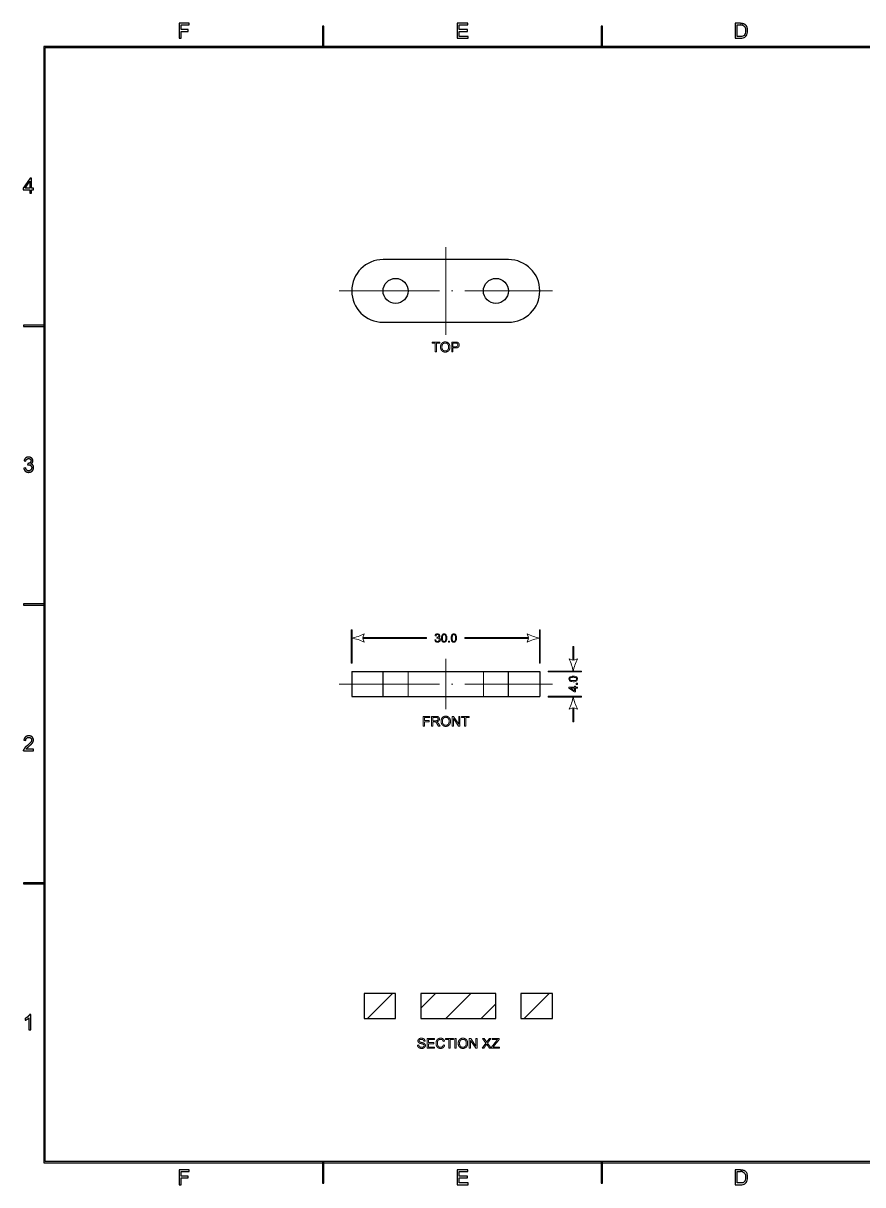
# Model space of a CAD drawing. Header units: millimetres. Extents: x -205 to 205, y -139 to 139.
# Drawn here: x -205.1 to -4.2, y -138.7 to 139 of the extents above; entities that cross this region are included whole.
import ezdxf

# ---------------------------------------------------------------- set-up
doc = ezdxf.new("R2010")
doc.units = ezdxf.units.MM
doc.linetypes.add('ACAD_ISO04W100', pattern=[30, 24, -3, 0, -3])
doc.linetypes.add('HIDDEN', pattern=[9.525, 6.35, -3.175])
for name, color, linetype, lineweight in [('center', 7, 'ACAD_ISO04W100', 13), ('dimensions', 7, 'Continuous', 18), ('hatch', 7, 'Continuous', 13), ('hidden', 7, 'HIDDEN', 18), ('visible', 7, 'Continuous', 30)]:
    doc.layers.add(name, color=color, linetype=linetype, lineweight=lineweight)

msp = doc.modelspace()

# ---------------------------------------------------------------- linework, layer by layer
at = {"layer": 'center'}
for p, q in [((-104, 64.5), (-104, 85.5)), ((-129.5, 75), (-78.5, 75)), ((-104, -25), (-104, -13)), ((-129.5, -19), (-78.5, -19))]:
    msp.add_line(p, q, dxfattribs=at)
at = {"layer": 'dimensions'}
for p, q in [((-107.28, 62.77), (-107.28, 62.49)), ((-105.41, 62.77), (-107.28, 62.77)), ((-107.28, 62.49), (-106.51, 62.49)), ((-106.51, 62.49), (-106.51, 60.41)), ((-106.19, 62.49), (-105.41, 62.49)), ((-106.19, 60.41), (-106.19, 62.49)), ((-105.41, 62.49), (-105.41, 62.77)), ((-102.58, 62.77), (-102.58, 60.41)), ((-101.69, 62.77), (-102.58, 62.77)), ((-102.27, 61.65), (-102.27, 62.49)), ((-102.27, 62.49), (-101.67, 62.49)), ((-101.66, 61.65), (-102.27, 61.65)), ((-102.27, 61.37), (-101.67, 61.37)), ((-102.27, 60.41), (-102.27, 61.37)), ((-106.51, 60.41), (-106.19, 60.41)), ((-102.58, 60.41), (-102.27, 60.41)), ((-126.61, -6), (-126.61, -14)), ((-126.39, -6), (-126.61, -6)), ((-126.39, -14), (-126.39, -6)), ((-123.83, -7.89), (-123.5, -7)), ((-108.6, -7.89), (-123.83, -7.89)), ((-123.5, -9), (-123.83, -8.11)), ((-123.83, -8.11), (-108.6, -8.11)), ((-108.6, -8.11), (-108.6, -7.89)), ((-106.57, -7.5), (-106.33, -7.54)), ((-106.09, -7.82), (-106.11, -8.04)), ((-84.17, -7.89), (-99.4, -7.89)), ((-99.4, -7.89), (-99.4, -8.11)), ((-99.4, -8.11), (-84.17, -8.11)), ((-84.5, -7), (-84.17, -7.89)), ((-84.17, -8.11), (-84.5, -9)), ((-81.61, -6), (-81.61, -14)), ((-81.39, -6), (-81.61, -6)), ((-81.39, -14), (-81.39, -6)), ((-106.35, -8.43), (-106.6, -8.46)), ((-103.35, -8.71), (-103.35, -8.99)), ((-103.07, -8.71), (-103.35, -8.71)), ((-103.35, -8.99), (-103.07, -8.99)), ((-103.07, -8.99), (-103.07, -8.71)), ((-73.39, -10), (-73.61, -10)), ((-73.61, -10), (-73.61, -13.33)), ((-73.39, -13.33), (-73.39, -10)), ((-73.61, -13.33), (-74.5, -13)), ((-72.5, -13), (-73.39, -13.33)), ((-126.61, -14), (-126.39, -14)), ((-81.61, -14), (-81.39, -14)), ((-71.5, -15.89), (-79.5, -15.89)), ((-79.5, -15.89), (-79.5, -16.11)), ((-79.5, -16.11), (-71.5, -16.11)), ((-71.5, -16.11), (-71.5, -15.89)), ((-72.79, -18.81), (-72.79, -19.09)), ((-72.51, -18.81), (-72.79, -18.81)), ((-72.79, -19.09), (-72.51, -19.09)), ((-72.51, -19.09), (-72.51, -18.81)), ((-71.5, -21.89), (-79.5, -21.89)), ((-79.5, -21.89), (-79.5, -22.11)), ((-79.5, -22.11), (-71.5, -22.11)), ((-74.52, -19.75), (-74.52, -19.95)), ((-73.22, -19.75), (-74.52, -19.75)), ((-74.52, -19.95), (-73.22, -20.86)), ((-74.12, -19.99), (-73.22, -19.99)), ((-73.22, -20.62), (-74.12, -19.99)), ((-73.22, -19.48), (-73.22, -19.75)), ((-72.99, -19.48), (-73.22, -19.48)), ((-73.22, -19.99), (-73.22, -20.62)), ((-73.22, -20.86), (-72.99, -20.86)), ((-72.99, -19.75), (-72.99, -19.48)), ((-72.51, -19.75), (-72.99, -19.75)), ((-72.99, -19.99), (-72.51, -19.99)), ((-72.99, -20.86), (-72.99, -19.99)), ((-72.51, -19.99), (-72.51, -19.75)), ((-71.5, -22.11), (-71.5, -21.89)), ((-74.5, -25), (-73.61, -24.67)), ((-73.61, -24.67), (-73.61, -28)), ((-73.39, -28), (-73.39, -24.67)), ((-73.39, -24.67), (-72.5, -25)), ((-109.41, -26.73), (-109.41, -29.09)), ((-107.82, -26.73), (-109.41, -26.73)), ((-109.1, -27.01), (-107.82, -27.01)), ((-109.1, -27.74), (-109.1, -27.01)), ((-107.99, -27.74), (-109.1, -27.74)), ((-107.99, -28.02), (-107.99, -27.74)), ((-107.82, -27.01), (-107.82, -26.73)), ((-107.41, -26.73), (-107.41, -29.09)), ((-106.36, -26.73), (-107.41, -26.73)), ((-107.09, -27.77), (-107.09, -26.99)), ((-107.09, -26.99), (-106.35, -26.99)), ((-106.42, -27.77), (-107.09, -27.77)), ((-102.47, -26.73), (-102.47, -29.09)), ((-102.14, -26.73), (-102.47, -26.73)), ((-102.17, -27.23), (-100.92, -29.09)), ((-102.17, -29.09), (-102.17, -27.23)), ((-100.9, -28.58), (-102.14, -26.73)), ((-100.9, -26.73), (-100.9, -28.58)), ((-100.6, -26.73), (-100.9, -26.73)), ((-100.6, -29.09), (-100.6, -26.73)), ((-100.26, -26.73), (-100.26, -27.01)), ((-98.38, -26.73), (-100.26, -26.73)), ((-100.26, -27.01), (-99.48, -27.01)), ((-99.48, -27.01), (-99.48, -29.09)), ((-99.17, -27.01), (-98.38, -27.01)), ((-99.17, -29.09), (-99.17, -27.01)), ((-98.38, -27.01), (-98.38, -26.73)), ((-109.41, -29.09), (-109.1, -29.09)), ((-109.1, -28.02), (-107.99, -28.02)), ((-109.1, -29.09), (-109.1, -28.02)), ((-107.41, -29.09), (-107.09, -29.09)), ((-107.09, -28.04), (-106.73, -28.04)), ((-107.09, -29.09), (-107.09, -28.04)), ((-106.03, -28.6), (-105.72, -29.09)), ((-105.33, -29.09), (-105.74, -28.45)), ((-105.72, -29.09), (-105.33, -29.09)), ((-102.47, -29.09), (-102.17, -29.09)), ((-100.92, -29.09), (-100.6, -29.09)), ((-99.48, -29.09), (-99.17, -29.09)), ((-73.61, -28), (-73.39, -28)), ((-110.46, -105.31), (-110.75, -105.33)), ((-109.24, -104.42), (-108.94, -104.39)), ((-108.44, -103.73), (-108.44, -106.09)), ((-106.73, -103.73), (-108.44, -103.73)), ((-108.13, -104.01), (-106.73, -104.01)), ((-108.13, -104.73), (-108.13, -104.01)), ((-106.82, -104.73), (-108.13, -104.73)), ((-108.13, -105.01), (-106.82, -105.01)), ((-108.13, -105.81), (-108.13, -105.01)), ((-106.82, -105.01), (-106.82, -104.73)), ((-106.73, -104.01), (-106.73, -103.73)), ((-104.59, -104.45), (-104.29, -104.38)), ((-104.25, -105.34), (-104.56, -105.26)), ((-104.04, -103.73), (-104.04, -104.01)), ((-102.17, -103.73), (-104.04, -103.73)), ((-104.04, -104.01), (-103.26, -104.01)), ((-103.26, -104.01), (-103.26, -106.09)), ((-102.95, -104.01), (-102.17, -104.01)), ((-102.95, -106.09), (-102.95, -104.01)), ((-102.17, -104.01), (-102.17, -103.73)), ((-101.79, -103.73), (-101.79, -106.09)), ((-101.48, -103.73), (-101.79, -103.73)), ((-101.48, -106.09), (-101.48, -103.73)), ((-98.36, -103.73), (-98.36, -106.09)), ((-98.04, -103.73), (-98.36, -103.73)), ((-98.06, -104.23), (-96.82, -106.09)), ((-98.06, -106.09), (-98.06, -104.23)), ((-96.8, -105.58), (-98.04, -103.73)), ((-96.8, -103.73), (-96.8, -105.58)), ((-96.5, -103.73), (-96.8, -103.73)), ((-96.5, -106.09), (-96.5, -103.73)), ((-94.39, -104.86), (-95.3, -106.09)), ((-95.19, -103.73), (-94.39, -104.86)), ((-94.82, -103.73), (-95.19, -103.73)), ((-94.93, -106.09), (-94.33, -105.27)), ((-94.39, -104.33), (-94.82, -103.73)), ((-94.12, -105.25), (-93.52, -106.09)), ((-94.03, -104.84), (-93.2, -103.73)), ((-93.14, -106.09), (-94.03, -104.84)), ((-93.54, -103.73), (-94.02, -104.35)), ((-93.2, -103.73), (-93.54, -103.73)), ((-91.84, -104.29), (-93.05, -105.8)), ((-92.91, -103.73), (-92.91, -104.01)), ((-91.22, -103.73), (-92.91, -103.73)), ((-92.91, -104.01), (-91.59, -104.01)), ((-92.55, -105.65), (-91.22, -104.01)), ((-91.22, -104.01), (-91.22, -103.73)), ((-108.44, -106.09), (-106.68, -106.09)), ((-106.68, -105.81), (-108.13, -105.81)), ((-106.68, -106.09), (-106.68, -105.81)), ((-103.26, -106.09), (-102.95, -106.09)), ((-101.79, -106.09), (-101.48, -106.09)), ((-98.36, -106.09), (-98.06, -106.09)), ((-96.82, -106.09), (-96.5, -106.09)), ((-95.3, -106.09), (-94.93, -106.09)), ((-93.52, -106.09), (-93.14, -106.09)), ((-93.05, -105.8), (-93.05, -106.09)), ((-93.05, -106.09), (-91.18, -106.09)), ((-92.69, -105.81), (-92.55, -105.65)), ((-91.18, -105.81), (-92.69, -105.81)), ((-91.18, -106.09), (-91.18, -105.81))]:
    msp.add_line(p, q, dxfattribs=at)
for centre, start, end in [((-128.17, 2), -80.5377, -62.5924), ((-128.17, -18), 62.5924, 80.5377), ((-79.83, 2), -117.4076, -99.4623), ((-79.83, -18), 99.4623, 117.4076), ((-83.5, -17.67), 9.4623, 27.4076), ((-63.5, -17.67), 152.5924, 170.5377), ((-83.5, -20.33), -27.4076, -9.4623), ((-63.5, -20.33), -170.5377, -152.5924)]:
    msp.add_arc(centre, 10.14, start, end, dxfattribs=at)
for points in [[(-105.25, 61.56), (-105.25, 62.15), (-104.93, 62.48)], [(-105.11, 60.97), (-105.25, 61.25), (-105.25, 61.56)], [(-104.93, 62.48), (-104.61, 62.81), (-104.12, 62.81)], [(-104.68, 62.32), (-104.92, 62.09), (-104.92, 61.56)], [(-104.92, 61.56), (-104.92, 61.13), (-104.69, 60.88)], [(-104.11, 62.54), (-104.45, 62.54), (-104.68, 62.32)], [(-104.12, 62.81), (-103.79, 62.81), (-103.53, 62.66)], [(-103.69, 62.43), (-103.88, 62.54), (-104.11, 62.54)], [(-103.41, 62.09), (-103.5, 62.31), (-103.69, 62.43)], [(-103.54, 60.89), (-103.31, 61.13), (-103.31, 61.59)], [(-103.53, 62.66), (-103.26, 62.5), (-103.13, 62.22)], [(-103.31, 61.59), (-103.31, 61.88), (-103.41, 62.09)], [(-103.13, 62.22), (-102.99, 61.94), (-102.99, 61.59)], [(-102.99, 61.59), (-102.99, 61.23), (-103.13, 60.94)], [(-101.69, 62.77), (-101.46, 62.77), (-101.33, 62.75)], [(-101.38, 62.47), (-101.45, 62.49), (-101.67, 62.49)], [(-100.97, 61.58), (-101.16, 61.37), (-101.67, 61.37)], [(-101.66, 61.65), (-101.36, 61.65), (-101.23, 61.76)], [(-101.18, 62.33), (-101.25, 62.44), (-101.38, 62.47)], [(-101.33, 62.75), (-101.16, 62.72), (-101.04, 62.64)], [(-101.23, 61.76), (-101.1, 61.87), (-101.1, 62.08)], [(-101.1, 62.08), (-101.1, 62.23), (-101.18, 62.33)], [(-101.04, 62.64), (-100.92, 62.56), (-100.85, 62.41)], [(-100.78, 62.09), (-100.78, 61.79), (-100.97, 61.58)], [(-100.85, 62.41), (-100.78, 62.26), (-100.78, 62.09)], [(-104.71, 60.53), (-104.98, 60.69), (-105.11, 60.97)], [(-104.12, 60.37), (-104.45, 60.37), (-104.71, 60.53)], [(-104.69, 60.88), (-104.46, 60.64), (-104.12, 60.64)], [(-104.12, 60.64), (-103.77, 60.64), (-103.54, 60.89)], [(-103.54, 60.52), (-103.81, 60.37), (-104.12, 60.37)], [(-103.13, 60.94), (-103.28, 60.66), (-103.54, 60.52)], [(-106.42, -27.77), (-106.21, -27.77), (-106.09, -27.73)], [(-106.36, -26.73), (-106.04, -26.73), (-105.88, -26.79)], [(-105.96, -27.1), (-106.08, -26.99), (-106.35, -26.99)], [(-106.09, -27.73), (-105.97, -27.68), (-105.9, -27.58)], [(-105.84, -27.37), (-105.84, -27.2), (-105.96, -27.1)], [(-105.9, -27.58), (-105.84, -27.49), (-105.84, -27.37)], [(-105.88, -26.79), (-105.72, -26.86), (-105.62, -27.02)], [(-105.52, -27.37), (-105.52, -27.62), (-105.68, -27.8)], [(-105.62, -27.02), (-105.52, -27.18), (-105.52, -27.37)], [(-105.12, -27.94), (-105.12, -27.35), (-104.81, -27.02)], [(-104.81, -27.02), (-104.49, -26.69), (-103.99, -26.69)], [(-104.56, -27.18), (-104.8, -27.41), (-104.8, -27.94)], [(-103.99, -26.96), (-104.32, -26.96), (-104.56, -27.18)], [(-103.99, -26.69), (-103.67, -26.69), (-103.4, -26.84)], [(-103.57, -27.07), (-103.76, -26.96), (-103.99, -26.96)], [(-103.28, -27.41), (-103.38, -27.19), (-103.57, -27.07)], [(-103.4, -26.84), (-103.14, -27), (-103, -27.28)], [(-103.19, -27.91), (-103.19, -27.62), (-103.28, -27.41)], [(-103, -27.28), (-102.86, -27.56), (-102.86, -27.91)], [(-106.56, -28.05), (-106.61, -28.04), (-106.73, -28.04)], [(-106.42, -28.12), (-106.49, -28.07), (-106.56, -28.05)], [(-106.26, -28.27), (-106.35, -28.16), (-106.42, -28.12)], [(-106.03, -28.6), (-106.17, -28.39), (-106.26, -28.27)], [(-105.68, -27.8), (-105.84, -27.97), (-106.18, -28.02)], [(-106.18, -28.02), (-106.06, -28.07), (-106, -28.13)], [(-106, -28.13), (-105.86, -28.26), (-105.74, -28.45)], [(-104.99, -28.53), (-105.12, -28.25), (-105.12, -27.94)], [(-104.59, -28.97), (-104.85, -28.81), (-104.99, -28.53)], [(-104.8, -27.94), (-104.8, -28.37), (-104.57, -28.62)], [(-103.99, -29.13), (-104.33, -29.13), (-104.59, -28.97)], [(-104.57, -28.62), (-104.34, -28.86), (-104, -28.86)], [(-104, -28.86), (-103.64, -28.86), (-103.42, -28.61)], [(-103.42, -28.98), (-103.69, -29.13), (-103.99, -29.13)], [(-103.42, -28.61), (-103.19, -28.37), (-103.19, -27.91)], [(-103.01, -28.56), (-103.15, -28.84), (-103.42, -28.98)], [(-102.86, -27.91), (-102.86, -28.27), (-103.01, -28.56)], [(-110.62, -105.76), (-110.75, -105.57), (-110.75, -105.33)], [(-110.66, -104.34), (-110.66, -104.16), (-110.56, -104)], [(-110.58, -104.63), (-110.66, -104.5), (-110.66, -104.34)], [(-110.33, -104.85), (-110.5, -104.76), (-110.58, -104.63)], [(-110.56, -104), (-110.46, -103.85), (-110.26, -103.77)], [(-110.46, -105.31), (-110.44, -105.48), (-110.36, -105.6)], [(-110.23, -104.07), (-110.36, -104.17), (-110.36, -104.32)], [(-110.36, -104.32), (-110.36, -104.44), (-110.27, -104.53)], [(-109.87, -105), (-110.2, -104.92), (-110.33, -104.85)], [(-110.27, -104.53), (-110.18, -104.61), (-109.8, -104.7)], [(-110.26, -103.77), (-110.07, -103.69), (-109.83, -103.69)], [(-109.82, -103.96), (-110.1, -103.96), (-110.23, -104.07)], [(-109.45, -105.12), (-109.55, -105.08), (-109.87, -105)], [(-109.83, -103.69), (-109.57, -103.69), (-109.37, -103.77)], [(-109.41, -104.08), (-109.55, -103.96), (-109.82, -103.96)], [(-109.8, -104.7), (-109.42, -104.78), (-109.27, -104.85)], [(-109.24, -105.25), (-109.3, -105.17), (-109.45, -105.12)], [(-109.24, -104.42), (-109.27, -104.19), (-109.41, -104.08)], [(-109.37, -103.77), (-109.17, -103.86), (-109.06, -104.02)], [(-109.27, -104.85), (-109.07, -104.94), (-108.97, -105.09)], [(-109.17, -105.45), (-109.17, -105.34), (-109.24, -105.25)], [(-109.24, -105.65), (-109.17, -105.56), (-109.17, -105.45)], [(-109.06, -104.02), (-108.95, -104.19), (-108.94, -104.39)], [(-108.87, -105.42), (-108.87, -105.61), (-108.98, -105.78)], [(-108.97, -105.09), (-108.87, -105.23), (-108.87, -105.42)], [(-106.33, -104.89), (-106.33, -104.52), (-106.19, -104.25)], [(-106.21, -105.52), (-106.33, -105.23), (-106.33, -104.89)], [(-105.85, -105.97), (-106.08, -105.82), (-106.21, -105.52)], [(-106.19, -104.25), (-106.05, -103.97), (-105.79, -103.83)], [(-105.94, -104.44), (-106.01, -104.66), (-106.01, -104.89)], [(-106.01, -104.89), (-106.01, -105.19), (-105.92, -105.42)], [(-105.68, -104.09), (-105.86, -104.22), (-105.94, -104.44)], [(-105.92, -105.42), (-105.84, -105.64), (-105.65, -105.75)], [(-105.79, -103.83), (-105.53, -103.69), (-105.22, -103.69)], [(-105.23, -103.96), (-105.5, -103.96), (-105.68, -104.09)], [(-104.83, -104.07), (-104.99, -103.96), (-105.23, -103.96)], [(-105.22, -103.69), (-104.86, -103.69), (-104.62, -103.87)], [(-104.59, -104.45), (-104.68, -104.19), (-104.83, -104.07)], [(-104.81, -105.71), (-104.62, -105.56), (-104.56, -105.26)], [(-104.62, -103.87), (-104.38, -104.05), (-104.29, -104.38)], [(-104.25, -105.34), (-104.34, -105.73), (-104.6, -105.93)], [(-101.02, -104.94), (-101.02, -104.35), (-100.71, -104.02)], [(-100.89, -105.53), (-101.02, -105.25), (-101.02, -104.94)], [(-100.49, -105.97), (-100.75, -105.81), (-100.89, -105.53)], [(-100.71, -104.02), (-100.39, -103.69), (-99.89, -103.69)], [(-100.46, -104.18), (-100.7, -104.41), (-100.7, -104.94)], [(-100.7, -104.94), (-100.7, -105.37), (-100.47, -105.62)], [(-99.89, -103.96), (-100.22, -103.96), (-100.46, -104.18)], [(-99.89, -103.69), (-99.57, -103.69), (-99.3, -103.84)], [(-99.47, -104.07), (-99.66, -103.96), (-99.89, -103.96)], [(-99.18, -104.41), (-99.28, -104.19), (-99.47, -104.07)], [(-99.31, -105.61), (-99.09, -105.37), (-99.09, -104.91)], [(-99.3, -103.84), (-99.04, -104), (-98.9, -104.28)], [(-99.09, -104.91), (-99.09, -104.62), (-99.18, -104.41)], [(-98.76, -104.91), (-98.76, -105.27), (-98.91, -105.56)], [(-98.9, -104.28), (-98.76, -104.56), (-98.76, -104.91)], [(-94.39, -104.33), (-94.26, -104.52), (-94.2, -104.62)], [(-94.22, -105.09), (-94.3, -105.22), (-94.33, -105.27)], [(-94.12, -105.25), (-94.17, -105.17), (-94.22, -105.09)], [(-94.2, -104.62), (-94.12, -104.49), (-94.02, -104.35)], [(-91.84, -104.29), (-91.71, -104.13), (-91.59, -104.01)], [(-110.28, -106.04), (-110.5, -105.94), (-110.62, -105.76)], [(-110.36, -105.6), (-110.28, -105.71), (-110.12, -105.78)], [(-109.75, -106.13), (-110.07, -106.13), (-110.28, -106.04)], [(-110.12, -105.78), (-109.96, -105.85), (-109.76, -105.85)], [(-109.76, -105.85), (-109.58, -105.85), (-109.44, -105.8)], [(-109.29, -106.04), (-109.49, -106.13), (-109.75, -106.13)], [(-109.44, -105.8), (-109.31, -105.74), (-109.24, -105.65)], [(-108.98, -105.78), (-109.09, -105.95), (-109.29, -106.04)], [(-105.22, -106.13), (-105.61, -106.13), (-105.85, -105.97)], [(-105.65, -105.75), (-105.47, -105.86), (-105.25, -105.86)], [(-105.25, -105.86), (-104.99, -105.86), (-104.81, -105.71)], [(-104.6, -105.93), (-104.86, -106.13), (-105.22, -106.13)], [(-99.89, -106.13), (-100.23, -106.13), (-100.49, -105.97)], [(-100.47, -105.62), (-100.24, -105.86), (-99.9, -105.86)], [(-99.9, -105.86), (-99.54, -105.86), (-99.31, -105.61)], [(-99.32, -105.98), (-99.59, -106.13), (-99.89, -106.13)], [(-98.91, -105.56), (-99.05, -105.84), (-99.32, -105.98)]]:
    msp.add_open_spline(points, degree=2, dxfattribs=at)
for points, degree, knots in [([(-106.6, -8.46), (-106.58, -8.63), (-106.52, -8.76), (-106.4, -8.87), (-106.28, -8.97), (-106.14, -9.02), (-105.96, -9.02), (-105.77, -9.02), (-105.61, -8.96), (-105.48, -8.84), (-105.35, -8.72), (-105.29, -8.57), (-105.29, -8.4), (-105.28, -8.14), (-105.43, -7.96), (-105.66, -7.9)], 3, [0, 0, 0, 0, 1, 1, 1, 2, 2, 2, 3.108808, 3.108808, 3.108808, 4.217617, 4.217617, 4.217617, 5.857729, 5.857729, 5.857729, 5.857729]), ([(-105.66, -7.9), (-105.48, -7.82), (-105.38, -7.67), (-105.38, -7.5), (-105.38, -7.41), (-105.41, -7.32), (-105.46, -7.24), (-105.51, -7.16), (-105.58, -7.09), (-105.67, -7.05), (-105.76, -7), (-105.86, -6.98), (-105.97, -6.98), (-106.13, -6.98), (-106.26, -7.02), (-106.37, -7.11), (-106.48, -7.2), (-106.54, -7.33), (-106.57, -7.5)], 3, [0, 0, 0, 0, 2, 2, 2, 3.052632, 3.052632, 3.052632, 4.105263, 4.105263, 4.105263, 5.157895, 5.157895, 5.157895, 6.684211, 6.684211, 6.684211, 8.210526, 8.210526, 8.210526, 8.210526]), ([(-106.11, -8.04), (-106.04, -8.02), (-105.99, -8.01), (-105.94, -8.01), (-105.83, -8.01), (-105.73, -8.05), (-105.66, -8.12), (-105.58, -8.2), (-105.55, -8.29), (-105.55, -8.4), (-105.55, -8.52), (-105.59, -8.62), (-105.67, -8.7), (-105.75, -8.78), (-105.84, -8.82), (-105.96, -8.82), (-106.15, -8.82), (-106.3, -8.71), (-106.35, -8.43)], 3, [0, 0, 0, 0, 1, 1, 1, 3.45098, 3.45098, 3.45098, 5.901961, 5.901961, 5.901961, 8.471537, 8.471537, 8.471537, 11.041113, 11.041113, 11.041113, 15.37095, 15.37095, 15.37095, 15.37095]), ([(-106.33, -7.54), (-106.29, -7.3), (-106.16, -7.18), (-105.97, -7.18), (-105.87, -7.18), (-105.79, -7.21), (-105.73, -7.27), (-105.67, -7.33), (-105.64, -7.4), (-105.64, -7.49), (-105.64, -7.61), (-105.68, -7.69), (-105.76, -7.74), (-105.85, -7.8), (-105.94, -7.83), (-106.05, -7.83), (-106.06, -7.83), (-106.07, -7.83), (-106.09, -7.82)], 3, [0, 0, 0, 0, 2, 2, 2, 3.009524, 3.009524, 3.009524, 4.019048, 4.019048, 4.019048, 5.293699, 5.293699, 5.293699, 6.56835, 6.56835, 6.56835, 6.690273, 6.690273, 6.690273, 6.690273]), ([(-104.84, -8.81), (-104.73, -8.95), (-104.58, -9.02), (-104.39, -9.02), (-104.1, -9.02), (-103.91, -8.86), (-103.81, -8.57), (-103.76, -8.42), (-103.74, -8.24), (-103.74, -8), (-103.74, -7.8), (-103.75, -7.64), (-103.78, -7.53), (-103.84, -7.29), (-103.94, -7.13), (-104.11, -7.04), (-104.19, -7), (-104.28, -6.98), (-104.39, -6.98), (-104.54, -6.98), (-104.66, -7.02), (-104.75, -7.09), (-104.85, -7.17), (-104.92, -7.28), (-104.97, -7.43), (-105.02, -7.57), (-105.04, -7.76), (-105.04, -8), (-105.04, -8.38), (-104.98, -8.65), (-104.84, -8.81)], 3, [0, 0, 0, 0, 1, 1, 1, 2.518868, 2.518868, 2.518868, 3.278302, 3.278302, 3.278302, 3.919994, 3.919994, 3.919994, 5.203379, 5.203379, 5.203379, 5.845071, 5.845071, 5.845071, 6.715162, 6.715162, 6.715162, 7.585253, 7.585253, 7.585253, 8.455345, 8.455345, 8.455345, 9.837451, 9.837451, 9.837451, 9.837451]), ([(-104.66, -7.32), (-104.56, -7.18), (-104.39, -7.18), (-104.22, -7.18), (-104.1, -7.34), (-103.99, -7.51), (-103.99, -8), (-103.99, -8.49), (-104.1, -8.66), (-104.22, -8.82), (-104.39, -8.82), (-104.56, -8.82), (-104.67, -8.66), (-104.79, -8.49), (-104.79, -8), (-104.79, -7.51), (-104.66, -7.32)], 2, [0, 0, 0, 1, 1, 2.016129, 2.016129, 3.032258, 3.032258, 4.042773, 4.042773, 5.053288, 5.053288, 6.063803, 6.063803, 7.074318, 7.074318, 8.084833, 8.084833, 8.084833]), ([(-102.51, -8.81), (-102.4, -8.95), (-102.25, -9.02), (-102.05, -9.02), (-101.76, -9.02), (-101.57, -8.86), (-101.47, -8.57), (-101.43, -8.42), (-101.4, -8.24), (-101.4, -8), (-101.4, -7.8), (-101.42, -7.64), (-101.45, -7.53), (-101.51, -7.29), (-101.61, -7.13), (-101.77, -7.04), (-101.85, -7), (-101.95, -6.98), (-102.05, -6.98), (-102.2, -6.98), (-102.32, -7.02), (-102.42, -7.09), (-102.51, -7.17), (-102.59, -7.28), (-102.63, -7.43), (-102.68, -7.57), (-102.71, -7.76), (-102.71, -8), (-102.71, -8.38), (-102.64, -8.65), (-102.51, -8.81)], 3, [0, 0, 0, 0, 1, 1, 1, 2.518868, 2.518868, 2.518868, 3.278302, 3.278302, 3.278302, 3.919994, 3.919994, 3.919994, 5.203379, 5.203379, 5.203379, 5.845071, 5.845071, 5.845071, 6.715162, 6.715162, 6.715162, 7.585253, 7.585253, 7.585253, 8.455345, 8.455345, 8.455345, 9.837451, 9.837451, 9.837451, 9.837451]), ([(-102.33, -7.32), (-102.23, -7.18), (-102.06, -7.18), (-101.88, -7.18), (-101.77, -7.34), (-101.65, -7.51), (-101.65, -8), (-101.65, -8.49), (-101.77, -8.66), (-101.88, -8.82), (-102.05, -8.82), (-102.22, -8.82), (-102.34, -8.66), (-102.46, -8.49), (-102.46, -8), (-102.46, -7.51), (-102.33, -7.32)], 2, [0, 0, 0, 1, 1, 2.016129, 2.016129, 3.032258, 3.032258, 4.042773, 4.042773, 5.053288, 5.053288, 6.063803, 6.063803, 7.074318, 7.074318, 8.084833, 8.084833, 8.084833]), ([(-72.68, -18.25), (-72.55, -18.14), (-72.48, -17.99), (-72.48, -17.79), (-72.47, -17.5), (-72.64, -17.31), (-72.93, -17.21), (-73.07, -17.16), (-73.26, -17.14), (-73.5, -17.14), (-73.7, -17.14), (-73.86, -17.15), (-73.97, -17.18), (-74.21, -17.24), (-74.37, -17.35), (-74.46, -17.51), (-74.5, -17.59), (-74.52, -17.68), (-74.52, -17.79), (-74.52, -17.94), (-74.48, -18.06), (-74.41, -18.16), (-74.33, -18.25), (-74.22, -18.32), (-74.07, -18.37), (-73.93, -18.42), (-73.74, -18.45), (-73.5, -18.45), (-73.12, -18.45), (-72.85, -18.38), (-72.68, -18.25)], 3, [0, 0, 0, 0, 1, 1, 1, 2.518868, 2.518868, 2.518868, 3.278302, 3.278302, 3.278302, 3.919994, 3.919994, 3.919994, 5.203379, 5.203379, 5.203379, 5.845071, 5.845071, 5.845071, 6.715162, 6.715162, 6.715162, 7.585253, 7.585253, 7.585253, 8.455345, 8.455345, 8.455345, 9.837451, 9.837451, 9.837451, 9.837451]), ([(-74.18, -18.07), (-74.32, -17.96), (-74.32, -17.79), (-74.32, -17.62), (-74.16, -17.51), (-73.99, -17.39), (-73.5, -17.39), (-73.01, -17.39), (-72.84, -17.51), (-72.68, -17.62), (-72.68, -17.79), (-72.68, -17.96), (-72.84, -18.08), (-73.01, -18.19), (-73.5, -18.19), (-73.99, -18.19), (-74.18, -18.07)], 2, [0, 0, 0, 1, 1, 2.016129, 2.016129, 3.032258, 3.032258, 4.042773, 4.042773, 5.053288, 5.053288, 6.063803, 6.063803, 7.074318, 7.074318, 8.084833, 8.084833, 8.084833])]:
    msp.add_open_spline(points, degree=degree, knots=knots, dxfattribs=at)
at = {"layer": 'hatch'}
for p, q in [((-122.75, -99), (-116.75, -93)), ((-110, -96.51), (-106.49, -93)), ((-104, -99), (-98, -93)), ((-85.25, -99), (-79.25, -93)), ((-95.51, -99), (-92, -95.49))]:
    msp.add_line(p, q, dxfattribs=at)
at = {"layer": 'hidden'}
for p, q in [((-89, -16), (-119, -16)), ((-119, -16), (-119, -22)), ((-113, -22), (-113, -16)), ((-95, -16), (-95, -22)), ((-89, -22), (-89, -16)), ((-89, -22), (-119, -22))]:
    msp.add_line(p, q, dxfattribs=at)
for points in [[(-119, -16), (-119.84, -16), (-120.67, -16), (-121.48, -16), (-122.25, -16), (-122.99, -16), (-123.68, -16), (-124.3, -16), (-124.86, -16), (-125.35, -16), (-125.76, -16), (-126.08, -16), (-126.31, -16), (-126.45, -16), (-126.5, -16)], [(-113, -16), (-113.08, -16), (-113.3, -16), (-113.65, -16), (-114.13, -16), (-114.7, -16), (-115.33, -16), (-116, -16), (-116.67, -16), (-117.3, -16), (-117.87, -16), (-118.35, -16), (-118.7, -16), (-118.92, -16), (-119, -16)], [(-119, -16), (-118.92, -16), (-118.7, -16), (-118.35, -16), (-117.87, -16), (-117.3, -16), (-116.67, -16), (-116, -16), (-115.33, -16), (-114.7, -16), (-114.13, -16), (-113.65, -16), (-113.3, -16), (-113.08, -16), (-113, -16)], [(-89, -16), (-89.08, -16), (-89.3, -16), (-89.65, -16), (-90.13, -16), (-90.7, -16), (-91.33, -16), (-92, -16), (-92.67, -16), (-93.3, -16), (-93.87, -16), (-94.35, -16), (-94.7, -16), (-94.92, -16), (-95, -16)], [(-95, -16), (-94.92, -16), (-94.7, -16), (-94.35, -16), (-93.87, -16), (-93.3, -16), (-92.67, -16), (-92, -16), (-91.33, -16), (-90.7, -16), (-90.13, -16), (-89.65, -16), (-89.3, -16), (-89.08, -16), (-89, -16)], [(-81.5, -16), (-81.55, -16), (-81.69, -16), (-81.92, -16), (-82.24, -16), (-82.65, -16), (-83.14, -16), (-83.7, -16), (-84.32, -16), (-85.01, -16), (-85.75, -16), (-86.52, -16), (-87.33, -16), (-88.16, -16), (-89, -16)], [(-119, -22), (-119.84, -22), (-120.67, -22), (-121.48, -22), (-122.25, -22), (-122.99, -22), (-123.68, -22), (-124.3, -22), (-124.86, -22), (-125.35, -22), (-125.76, -22), (-126.08, -22), (-126.31, -22), (-126.45, -22), (-126.5, -22)], [(-113, -22), (-113.08, -22), (-113.3, -22), (-113.65, -22), (-114.13, -22), (-114.7, -22), (-115.33, -22), (-116, -22), (-116.67, -22), (-117.3, -22), (-117.87, -22), (-118.35, -22), (-118.7, -22), (-118.92, -22), (-119, -22)], [(-119, -22), (-118.92, -22), (-118.7, -22), (-118.35, -22), (-117.87, -22), (-117.3, -22), (-116.67, -22), (-116, -22), (-115.33, -22), (-114.7, -22), (-114.13, -22), (-113.65, -22), (-113.3, -22), (-113.08, -22), (-113, -22)], [(-89, -22), (-89.08, -22), (-89.3, -22), (-89.65, -22), (-90.13, -22), (-90.7, -22), (-91.33, -22), (-92, -22), (-92.67, -22), (-93.3, -22), (-93.87, -22), (-94.35, -22), (-94.7, -22), (-94.92, -22), (-95, -22)], [(-95, -22), (-94.92, -22), (-94.7, -22), (-94.35, -22), (-93.87, -22), (-93.3, -22), (-92.67, -22), (-92, -22), (-91.33, -22), (-90.7, -22), (-90.13, -22), (-89.65, -22), (-89.3, -22), (-89.08, -22), (-89, -22)], [(-81.5, -22), (-81.55, -22), (-81.69, -22), (-81.92, -22), (-82.24, -22), (-82.65, -22), (-83.14, -22), (-83.7, -22), (-84.32, -22), (-85.01, -22), (-85.75, -22), (-86.52, -22), (-87.33, -22), (-88.16, -22), (-89, -22)]]:
    msp.add_open_spline(points, degree=1, dxfattribs=at)
at = {"layer": 'visible'}
for p, q in [((-167.78, 139.01), (-167.78, 135.43)), ((-165.37, 139.01), (-167.78, 139.01)), ((-165.37, 138.59), (-165.37, 139.01)), ((-101.27, 139.01), (-101.27, 135.43)), ((-98.68, 139.01), (-101.27, 139.01)), ((-98.68, 138.59), (-98.68, 139.01)), ((-34.75, 139.01), (-34.75, 135.43)), ((-33.52, 139.01), (-34.75, 139.01)), ((-167.31, 138.59), (-165.37, 138.59)), ((-167.31, 137.48), (-167.31, 138.59)), ((-165.63, 137.48), (-167.31, 137.48)), ((-167.31, 137.06), (-165.63, 137.06)), ((-167.31, 135.43), (-167.31, 137.06)), ((-165.63, 137.06), (-165.63, 137.48)), ((-133.47, 138.33), (-133.47, 133.33)), ((-133.19, 138.33), (-133.47, 138.33)), ((-133.19, 133.33), (-133.19, 138.33)), ((-100.8, 138.59), (-98.68, 138.59)), ((-100.8, 137.49), (-100.8, 138.59)), ((-98.82, 137.49), (-100.8, 137.49)), ((-100.8, 137.07), (-98.82, 137.07)), ((-100.8, 135.85), (-100.8, 137.07)), ((-98.82, 137.07), (-98.82, 137.49)), ((-66.81, 138.33), (-66.81, 133.33)), ((-66.53, 138.33), (-66.81, 138.33)), ((-66.53, 133.33), (-66.53, 138.33)), ((-34.28, 135.85), (-34.28, 138.59)), ((-34.28, 138.59), (-33.53, 138.59)), ((200.14, 133.47), (-200.14, 133.47)), ((-200.14, 133.47), (-200.14, -133.47)), ((-167.78, 135.43), (-167.31, 135.43)), ((-133.47, 133.33), (-133.19, 133.33)), ((-101.27, 135.43), (-98.6, 135.43)), ((-98.6, 135.85), (-100.8, 135.85)), ((-98.6, 135.43), (-98.6, 135.85)), ((-66.81, 133.33), (-66.53, 133.33)), ((-34.75, 135.43), (-33.46, 135.43)), ((-33.52, 135.85), (-34.28, 135.85)), ((-199.86, 133.19), (199.86, 133.19)), ((-199.86, -133.19), (-199.86, 133.19)), ((-203.44, 101.93), (-205.08, 99.61)), ((-204.64, 99.61), (-203.52, 101.22)), ((-203.52, 101.22), (-203.52, 99.61)), ((-203.08, 101.93), (-203.44, 101.93)), ((-203.08, 99.61), (-203.08, 101.93)), ((-205.08, 99.61), (-205.08, 99.21)), ((-205.08, 99.21), (-203.52, 99.21)), ((-203.52, 99.61), (-204.64, 99.61)), ((-203.52, 99.21), (-203.52, 98.35)), ((-203.52, 98.35), (-203.08, 98.35)), ((-202.6, 99.61), (-203.08, 99.61)), ((-203.08, 99.21), (-202.6, 99.21)), ((-203.08, 98.35), (-203.08, 99.21)), ((-202.6, 99.21), (-202.6, 99.61)), ((-89, 82.5), (-119, 82.5)), ((-200, 66.81), (-205, 66.81)), ((-205, 66.81), (-205, 66.53)), ((-200, 66.53), (-200, 66.81)), ((-119, 67.5), (-89, 67.5)), ((-205, 66.53), (-200, 66.53)), ((-204.89, 34.35), (-204.45, 34.27)), ((-204.01, 33.76), (-204.06, 33.38)), ((-204.49, 32.69), (-204.93, 32.63)), ((-200, 0.14), (-205, 0.14)), ((-205, 0.14), (-205, -0.14)), ((-200, -0.14), (-200, 0.14)), ((-205, -0.14), (-200, -0.14)), ((-126.5, -16), (-126.5, -22)), ((-119, -16), (-89, -16)), ((-119, -22), (-119, -16)), ((-89, -22), (-89, -16)), ((-81.5, -16), (-81.5, -22)), ((-119, -22), (-89, -22)), ((-204.91, -32.43), (-204.45, -32.47)), ((-204.99, -34.98), (-202.62, -34.98)), ((-202.62, -34.56), (-204.38, -34.56)), ((-202.62, -34.98), (-202.62, -34.56)), ((-200, -66.53), (-205, -66.53)), ((-205, -66.53), (-205, -66.81)), ((-200, -66.81), (-200, -66.53)), ((-205, -66.81), (-200, -66.81)), ((-116, -93), (-123.5, -93)), ((-123.5, -93), (-123.5, -99)), ((-116, -99), (-116, -93)), ((-110, -93), (-110, -99)), ((-92, -93), (-110, -93)), ((-92, -99), (-92, -93)), ((-86, -93), (-86, -99)), ((-78.5, -93), (-86, -93)), ((-78.5, -99), (-78.5, -93)), ((-204.6, -98.96), (-204.6, -99.38)), ((-203.72, -98.85), (-203.72, -101.65)), ((-203.28, -98.06), (-203.56, -98.06)), ((-203.28, -101.65), (-203.28, -98.06)), ((-123.5, -99), (-116, -99)), ((-110, -99), (-92, -99)), ((-86, -99), (-78.5, -99)), ((-203.72, -101.65), (-203.28, -101.65)), ((199.86, -133.19), (-199.86, -133.19)), ((-200.14, -133.47), (200.14, -133.47)), ((-167.78, -135.16), (-167.78, -138.73)), ((-165.37, -135.16), (-167.78, -135.16)), ((-167.31, -135.58), (-165.37, -135.58)), ((-167.31, -136.69), (-167.31, -135.58)), ((-165.37, -135.58), (-165.37, -135.16)), ((-133.19, -133.33), (-133.47, -133.33)), ((-133.47, -133.33), (-133.47, -138.33)), ((-133.19, -138.33), (-133.19, -133.33)), ((-101.27, -135.16), (-101.27, -138.73)), ((-98.68, -135.16), (-101.27, -135.16)), ((-100.8, -135.58), (-98.68, -135.58)), ((-100.8, -136.67), (-100.8, -135.58)), ((-98.68, -135.58), (-98.68, -135.16)), ((-66.53, -133.33), (-66.81, -133.33)), ((-66.81, -133.33), (-66.81, -138.33)), ((-66.53, -138.33), (-66.53, -133.33)), ((-34.75, -135.16), (-34.75, -138.73)), ((-33.52, -135.16), (-34.75, -135.16)), ((-34.28, -138.31), (-34.28, -135.58)), ((-34.28, -135.58), (-33.53, -135.58)), ((-167.78, -138.73), (-167.31, -138.73)), ((-165.63, -136.69), (-167.31, -136.69)), ((-167.31, -137.11), (-165.63, -137.11)), ((-167.31, -138.73), (-167.31, -137.11)), ((-165.63, -137.11), (-165.63, -136.69)), ((-133.47, -138.33), (-133.19, -138.33)), ((-101.27, -138.73), (-98.6, -138.73)), ((-98.82, -136.67), (-100.8, -136.67)), ((-100.8, -137.09), (-98.82, -137.09)), ((-100.8, -138.31), (-100.8, -137.09)), ((-98.6, -138.31), (-100.8, -138.31)), ((-98.82, -137.09), (-98.82, -136.67)), ((-98.6, -138.73), (-98.6, -138.31)), ((-66.81, -138.33), (-66.53, -138.33)), ((-34.75, -138.73), (-33.46, -138.73)), ((-33.52, -138.31), (-34.28, -138.31))]:
    msp.add_line(p, q, dxfattribs=at)
for centre in [(-116, 75), (-92, 75)]:
    msp.add_circle(centre, 3, dxfattribs=at)
for centre, start, end in [((-119, 75), 90, 270), ((-89, 75), -90, 90)]:
    msp.add_arc(centre, 7.5, start, end, dxfattribs=at)
for points, degree in [([(-33.52, 139.01), (-33.1, 139.01), (-32.88, 138.96)], 2), ([(-32.88, 138.96), (-32.58, 138.89), (-32.36, 138.7)], 2), ([(-32.91, 138.52), (-33.11, 138.59), (-33.53, 138.59)], 2), ([(-126.5, -16), (-126.45, -16), (-126.31, -16), (-126.08, -16), (-125.76, -16), (-125.35, -16), (-124.86, -16), (-124.3, -16), (-123.68, -16), (-122.99, -16), (-122.25, -16), (-121.48, -16), (-120.67, -16), (-119.84, -16), (-119, -16)], 1), ([(-89, -16), (-88.16, -16), (-87.33, -16), (-86.52, -16), (-85.75, -16), (-85.01, -16), (-84.32, -16), (-83.7, -16), (-83.14, -16), (-82.65, -16), (-82.24, -16), (-81.92, -16), (-81.69, -16), (-81.55, -16), (-81.5, -16)], 1), ([(-126.5, -22), (-126.45, -22), (-126.31, -22), (-126.08, -22), (-125.76, -22), (-125.35, -22), (-124.86, -22), (-124.3, -22), (-123.68, -22), (-122.99, -22), (-122.25, -22), (-121.48, -22), (-120.67, -22), (-119.84, -22), (-119, -22)], 1), ([(-89, -22), (-88.16, -22), (-87.33, -22), (-86.52, -22), (-85.75, -22), (-85.01, -22), (-84.32, -22), (-83.7, -22), (-83.14, -22), (-82.65, -22), (-82.24, -22), (-81.92, -22), (-81.69, -22), (-81.55, -22), (-81.5, -22)], 1), ([(-204.99, -34.98), (-204.99, -34.83), (-204.94, -34.68)], 2), ([(-32.91, -135.65), (-33.11, -135.58), (-33.53, -135.58)], 2), ([(-33.52, -135.16), (-33.1, -135.16), (-32.88, -135.21)], 2), ([(-32.88, -135.21), (-32.58, -135.28), (-32.36, -135.46)], 2)]:
    msp.add_open_spline(points, degree=degree, dxfattribs=at)
for points, degree, knots in [([(-32.91, 138.52), (-32.74, 138.45), (-32.59, 138.31), (-32.47, 138.11), (-32.34, 137.91), (-32.28, 137.62), (-32.28, 137.25), (-32.28, 136.71), (-32.42, 136.33), (-32.64, 136.11), (-32.72, 136.03), (-32.83, 135.96), (-32.96, 135.92), (-33.09, 135.88), (-33.28, 135.85), (-33.52, 135.85)], 3, [0, 0, 0, 0, 1, 1, 1, 2, 2, 2, 3.443478, 3.443478, 3.443478, 3.956018, 3.956018, 3.956018, 4.468557, 4.468557, 4.468557, 4.468557]), ([(-33.46, 135.43), (-33.03, 135.43), (-32.69, 135.51), (-32.46, 135.67), (-32.23, 135.83), (-32.01, 136.1), (-31.89, 136.52), (-31.83, 136.73), (-31.79, 136.97), (-31.79, 137.24), (-31.79, 137.56), (-31.84, 137.84), (-31.93, 138.09), (-32.03, 138.34), (-32.17, 138.54), (-32.36, 138.7)], 3, [0, 0, 0, 0, 2, 2, 2, 4, 4, 4, 5, 5, 5, 6.173653, 6.173653, 6.173653, 7.347305, 7.347305, 7.347305, 7.347305]), ([(-204.93, 32.63), (-204.89, 32.18), (-204.58, 31.9), (-204.26, 31.62), (-203.79, 31.62), (-203.27, 31.62), (-202.93, 31.94), (-202.59, 32.27), (-202.59, 32.74), (-202.59, 33.09), (-202.76, 33.32), (-202.94, 33.55), (-203.26, 33.62)], 2, [0, 0, 0, 1, 1, 2, 2, 3.108808, 3.108808, 4.217617, 4.217617, 5.037673, 5.037673, 5.857729, 5.857729, 5.857729]), ([(-203.26, 33.62), (-203.01, 33.73), (-202.89, 33.92), (-202.76, 34.11), (-202.76, 34.35), (-202.76, 34.59), (-202.89, 34.81), (-203.02, 35.02), (-203.27, 35.15), (-203.52, 35.28), (-203.81, 35.28), (-204.23, 35.28), (-204.52, 35.03), (-204.81, 34.79), (-204.89, 34.35)], 2, [0, 0, 0, 1, 1, 2, 2, 3.052632, 3.052632, 4.105263, 4.105263, 5.157895, 5.157895, 6.684211, 6.684211, 8.210526, 8.210526, 8.210526]), ([(-204.06, 33.38), (-203.88, 33.42), (-203.75, 33.42), (-203.45, 33.42), (-203.25, 33.23), (-203.05, 33.03), (-203.05, 32.73), (-203.05, 32.41), (-203.27, 32.2), (-203.48, 31.98), (-203.79, 31.98), (-204.05, 31.98), (-204.23, 32.15), (-204.42, 32.31), (-204.49, 32.69)], 2, [0, 0, 0, 1, 1, 3.45098, 3.45098, 5.901961, 5.901961, 8.471537, 8.471537, 11.041113, 11.041113, 13.206032, 13.206032, 15.37095, 15.37095, 15.37095]), ([(-204.45, 34.27), (-204.4, 34.59), (-204.23, 34.75), (-204.06, 34.91), (-203.8, 34.91), (-203.54, 34.91), (-203.38, 34.76), (-203.21, 34.6), (-203.21, 34.36), (-203.21, 34.05), (-203.44, 33.9), (-203.66, 33.76), (-203.94, 33.76), (-203.97, 33.76), (-204.01, 33.76)], 2, [0, 0, 0, 1, 1, 2, 2, 3.009524, 3.009524, 4.019048, 4.019048, 5.293699, 5.293699, 6.56835, 6.56835, 6.690273, 6.690273, 6.690273]), ([(-203.69, -33.87), (-203.21, -33.47), (-203.01, -33.24), (-202.8, -33.01), (-202.72, -32.81), (-202.63, -32.6), (-202.63, -32.38), (-202.63, -31.96), (-202.93, -31.68), (-203.23, -31.39), (-203.74, -31.39), (-204.25, -31.39), (-204.56, -31.66), (-204.86, -31.92), (-204.91, -32.43)], 2, [0, 0, 0, 1, 1, 2, 2, 3, 3, 4.965909, 4.965909, 6.931818, 6.931818, 8.879093, 8.879093, 10.826368, 10.826368, 10.826368]), ([(-204.45, -32.47), (-204.45, -32.14), (-204.26, -31.95), (-204.07, -31.75), (-203.75, -31.75), (-203.45, -31.75), (-203.27, -31.93), (-203.08, -32.11), (-203.08, -32.38), (-203.08, -32.62), (-203.28, -32.9), (-203.49, -33.18), (-204.07, -33.66)], 2, [0, 0, 0, 1, 1, 2, 2, 2.946154, 2.946154, 3.892308, 3.892308, 4.794249, 4.794249, 5.69619, 5.69619, 5.69619]), ([(-204.07, -33.66), (-204.45, -33.97), (-204.65, -34.2), (-204.85, -34.44), (-204.94, -34.68)], 2, [0, 0, 0, 1, 1, 2, 2, 2]), ([(-204.38, -34.56), (-204.31, -34.44), (-204.19, -34.32), (-204.08, -34.21), (-203.69, -33.87)], 2, [0, 0, 0, 1, 1, 2, 2, 2]), ([(-203.56, -98.06), (-203.68, -98.29), (-203.95, -98.54), (-204.23, -98.78), (-204.6, -98.96)], 2, [0, 0, 0, 1, 1, 2, 2, 2]), ([(-204.6, -99.38), (-204.39, -99.31), (-204.13, -99.15), (-203.88, -99), (-203.72, -98.85)], 2, [0, 0, 0, 1, 1, 2, 2, 2]), ([(-32.91, -135.65), (-32.74, -135.72), (-32.59, -135.85), (-32.47, -136.06), (-32.34, -136.26), (-32.28, -136.54), (-32.28, -136.92), (-32.28, -137.46), (-32.42, -137.84), (-32.64, -138.06), (-32.72, -138.14), (-32.83, -138.2), (-32.96, -138.25), (-33.09, -138.29), (-33.28, -138.31), (-33.52, -138.31)], 3, [0, 0, 0, 0, 1, 1, 1, 2, 2, 2, 3.443478, 3.443478, 3.443478, 3.956018, 3.956018, 3.956018, 4.468557, 4.468557, 4.468557, 4.468557]), ([(-33.46, -138.73), (-33.03, -138.73), (-32.69, -138.65), (-32.46, -138.49), (-32.23, -138.33), (-32.01, -138.07), (-31.89, -137.65), (-31.83, -137.44), (-31.79, -137.2), (-31.79, -136.93), (-31.79, -136.61), (-31.84, -136.32), (-31.93, -136.08), (-32.03, -135.83), (-32.17, -135.62), (-32.36, -135.46)], 3, [0, 0, 0, 0, 2, 2, 2, 4, 4, 4, 5, 5, 5, 6.173653, 6.173653, 6.173653, 7.347305, 7.347305, 7.347305, 7.347305])]:
    msp.add_open_spline(points, degree=degree, knots=knots, dxfattribs=at)

doc.saveas('drawing.dxf')
